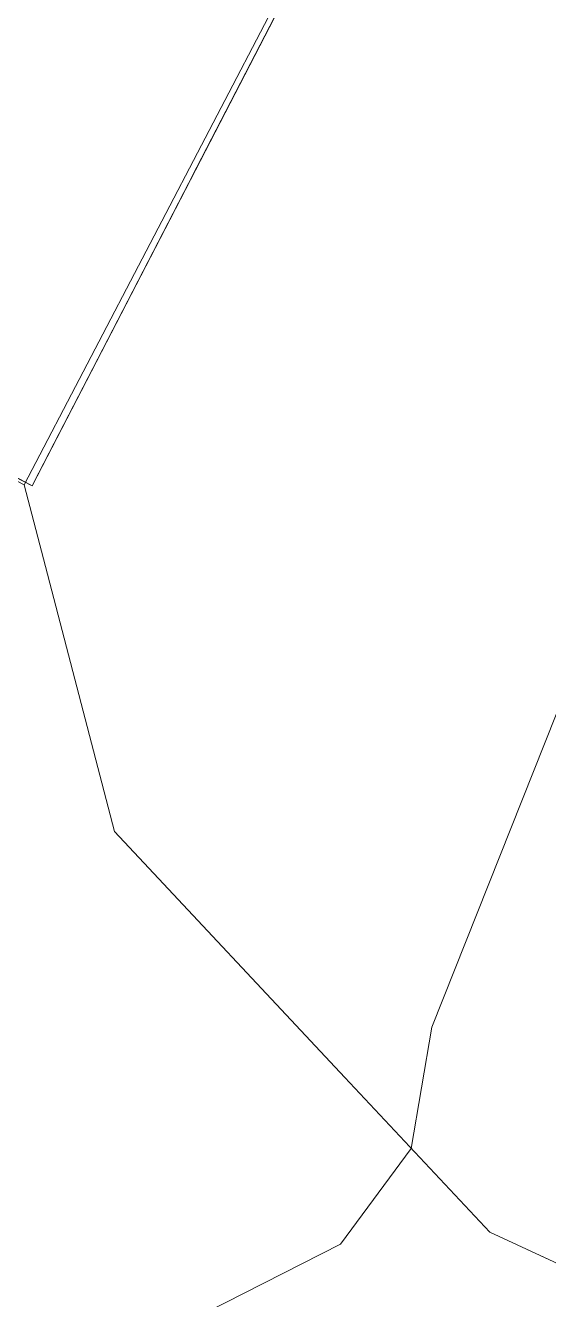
# Model space of a CAD drawing. Header units: metres. Extents: x -207 to 292, y -187 to 169.
# Drawn here: x -38.99 to -35.73, y -123.59 to -115.64 of the extents above; entities that cross this region are included whole.
import ezdxf

# ---------------------------------------------------------------- set-up
doc = ezdxf.new("R2010")
doc.units = ezdxf.units.M
for name, color, linetype, lineweight in [('C-BLDG-PADS', 7, 'Continuous', 9), ('C-TOPO', 7, 'Continuous', 9), ('C-TOPO-MAJR', 7, 'Continuous', 35), ('VEREDAS', 7, 'Continuous', 9)]:
    doc.layers.add(name, color=color, linetype=linetype, lineweight=lineweight)
doc.layers.add('PR10-ARQ-PL-001-Emplazamiento-C-1_dwg', color=7, linetype='Continuous', lineweight=9, true_color=0x767676)

# ---------------------------------------------------------------- blocks, each defined once
blk = doc.blocks.new('PR10-ARQ-PL-001-Emplazamiento-C-1_dwg-674643-PLANTA EMPLAZAMIENTO ACTUALIZADO')
at = {"layer": 'C-BLDG-PADS', "flags": 128}
blk.add_lwpolyline([(-41.5322, -117.1804), (-38.9499, -118.5159), (-35.8354, -112.4939), (-38.4178, -111.1584)], dxfattribs=at)
at = {"layer": 'C-TOPO', "flags": 128}
for points in [[(-36.1588, -113.1193), (-37.9528, -116.5881), (-37.9768, -116.6344), (-37.9813, -116.6431), (-38.0041, -116.6873), (-38.0916, -116.8564), (-38.7813, -118.1899), (-38.9393, -118.4956), (-38.9499, -118.5159), (-38.9919, -118.4941), (-39.0002, -118.5101), (-38.8671, -119.0205), (-38.4361, -120.673), (-36.9976, -122.2091), (-36.0937, -123.1743), (-32.2692, -124.945)], [(-38.4178, -111.1584), (-35.8354, -112.4939), (-38.9499, -118.5159), (-41.5322, -117.1804)], [(-36.1588, -113.1193), (-37.9528, -116.5881), (-37.9768, -116.6344), (-37.9813, -116.6431), (-38.0041, -116.6873), (-38.0916, -116.8564), (-38.7813, -118.1899), (-38.9393, -118.4956), (-38.9499, -118.5159), (-38.9919, -118.4941), (-38.9499, -118.5159), (-38.9393, -118.4956), (-38.7813, -118.1899), (-38.0916, -116.8564), (-38.0041, -116.6873), (-37.9813, -116.6431), (-37.9768, -116.6344), (-37.9528, -116.5881), (-36.1588, -113.1193)], [(-36.1588, -113.1193), (-37.9528, -116.5881), (-37.9768, -116.6344), (-37.9813, -116.6431), (-38.0041, -116.6873), (-38.0916, -116.8564), (-38.7813, -118.1899), (-38.9393, -118.4956), (-38.9499, -118.5159), (-38.9919, -118.4941), (-38.9499, -118.5159), (-38.9393, -118.4956), (-38.7813, -118.1899), (-38.0916, -116.8564), (-38.0041, -116.6873), (-37.9813, -116.6431), (-37.9768, -116.6344), (-37.9528, -116.5881), (-36.1588, -113.1193)], [(-41.5354, -117.1866), (-39.5779, -118.2085), (-39.0002, -118.5101), (-38.8671, -119.0205), (-38.4361, -120.673), (-36.9976, -122.2091), (-36.0937, -123.1743), (-32.2692, -124.945), (-31.4186, -127.5295), (-30.9869, -127.55), (-28.6845, -127.6589)]]:
    blk.add_lwpolyline(points, dxfattribs=at)
at = {"layer": 'C-TOPO-MAJR', "color": 1, "lineweight": 9, "true_color": 0xff0000, "flags": 128}
blk.add_lwpolyline([(-45.9407, -126.8058), (-45.0376, -126.6082), (-42.71, -125.7594), (-41.9559, -125.7551), (-37.026, -123.2481), (-36.5842, -122.6506), (-36.455, -121.8945), (-34.6203, -117.282), (-33.8417, -114.453), (-34.6754, -112.427), (-34.6812, -112.4129), (-34.8491, -112.357), (-35.0164, -112.2388), (-35.0007, -112.1665), (-35.1058, -112.0923), (-34.2151, -108.8244), (-35.0018, -107.6022), (-35.1025, -107.2422), (-36.1709, -106.7533), (-33.9792, -102.5775)], dxfattribs=at)
at = {"layer": 'VEREDAS', "flags": 128}
blk.add_lwpolyline([(-38.4488, -111.1303), (-35.8545, -112.4847), (-39.0002, -118.5101), (-41.5354, -117.1866)], dxfattribs=at)

msp = doc.modelspace()

# ---------------------------------------------------------------- linework, layer by layer
at = {"layer": 'C-BLDG-PADS'}
for p, q in [((-35.8354, -112.4939), (-38.9499, -118.5159)), ((-38.9499, -118.5159), (-41.5499, -117.1712))]:
    msp.add_line(p, q, dxfattribs=at)
at = {"layer": 'C-TOPO'}
for p, q in [((-38.9499, -118.5159), (-35.8354, -112.4939)), ((-36.1588, -113.1193), (-37.9528, -116.5881)), ((-36.1588, -113.1193), (-37.9528, -116.5881)), ((-36.1588, -113.1193), (-37.9528, -116.5881)), ((-37.9528, -116.5881), (-36.1588, -113.1193)), ((-37.9528, -116.5881), (-36.1588, -113.1193)), ((-37.9528, -116.5881), (-37.9768, -116.6344)), ((-37.9528, -116.5881), (-37.9768, -116.6344)), ((-37.9528, -116.5881), (-37.9768, -116.6344)), ((-37.9768, -116.6344), (-37.9528, -116.5881)), ((-37.9768, -116.6344), (-37.9528, -116.5881)), ((-38.0041, -116.6873), (-38.0916, -116.8564)), ((-38.0041, -116.6873), (-38.0916, -116.8564)), ((-38.0041, -116.6873), (-38.0916, -116.8564)), ((-38.0916, -116.8564), (-38.0041, -116.6873)), ((-38.0916, -116.8564), (-38.0041, -116.6873)), ((-37.9813, -116.6431), (-38.0041, -116.6873)), ((-37.9813, -116.6431), (-38.0041, -116.6873)), ((-37.9813, -116.6431), (-38.0041, -116.6873)), ((-38.0041, -116.6873), (-37.9813, -116.6431)), ((-38.0041, -116.6873), (-37.9813, -116.6431)), ((-37.9768, -116.6344), (-37.9813, -116.6431)), ((-37.9768, -116.6344), (-37.9813, -116.6431)), ((-37.9768, -116.6344), (-37.9813, -116.6431)), ((-37.9813, -116.6431), (-37.9768, -116.6344)), ((-37.9813, -116.6431), (-37.9768, -116.6344)), ((-38.0916, -116.8564), (-38.7813, -118.1899)), ((-38.0916, -116.8564), (-38.7813, -118.1899)), ((-38.0916, -116.8564), (-38.7813, -118.1899)), ((-38.7813, -118.1899), (-38.0916, -116.8564)), ((-38.7813, -118.1899), (-38.0916, -116.8564)), ((-41.5499, -117.1712), (-38.9499, -118.5159)), ((-38.9919, -118.4941), (-39.571, -118.1947)), ((-38.9919, -118.4941), (-39.571, -118.1947)), ((-38.9919, -118.4941), (-39.571, -118.1947)), ((-39.571, -118.1947), (-38.9919, -118.4941)), ((-39.571, -118.1947), (-38.9919, -118.4941)), ((-38.7813, -118.1899), (-38.9393, -118.4956)), ((-38.7813, -118.1899), (-38.9393, -118.4956)), ((-38.7813, -118.1899), (-38.9393, -118.4956)), ((-38.9393, -118.4956), (-38.7813, -118.1899)), ((-38.9393, -118.4956), (-38.7813, -118.1899)), ((-39.0002, -118.5101), (-38.9919, -118.4941)), ((-38.9919, -118.4941), (-39.0002, -118.5101)), ((-39.0002, -118.5101), (-38.8671, -119.0205)), ((-38.8671, -119.0205), (-39.0002, -118.5101)), ((-38.9499, -118.5159), (-38.9919, -118.4941)), ((-38.9499, -118.5159), (-38.9919, -118.4941)), ((-38.9499, -118.5159), (-38.9919, -118.4941)), ((-38.9919, -118.4941), (-38.9499, -118.5159)), ((-38.9919, -118.4941), (-38.9499, -118.5159)), ((-38.9393, -118.4956), (-38.9499, -118.5159)), ((-38.9393, -118.4956), (-38.9499, -118.5159)), ((-38.9393, -118.4956), (-38.9499, -118.5159)), ((-38.9499, -118.5159), (-38.9393, -118.4956)), ((-38.9499, -118.5159), (-38.9393, -118.4956)), ((-38.8671, -119.0205), (-38.4361, -120.673)), ((-38.4361, -120.673), (-38.8671, -119.0205)), ((-38.4361, -120.673), (-36.9976, -122.2091)), ((-36.9976, -122.2091), (-38.4361, -120.673)), ((-36.9976, -122.2091), (-36.0937, -123.1743)), ((-36.0937, -123.1743), (-36.9976, -122.2091)), ((-36.0937, -123.1743), (-32.2692, -124.945)), ((-32.2692, -124.945), (-36.0937, -123.1743))]:
    msp.add_line(p, q, dxfattribs=at)
at = {"layer": 'C-TOPO-MAJR', "color": 1, "lineweight": 9, "true_color": 0xff0000, "flags": 128}
for points in [[(-36.5842, -122.6506), (-36.455, -121.8945), (-34.6203, -117.282), (-33.8417, -114.453), (-34.6754, -112.427), (-34.6812, -112.4129), (-34.8491, -112.357), (-35.0164, -112.2388), (-35.0007, -112.1665), (-35.1058, -112.0923), (-34.2151, -108.8244), (-35.0018, -107.6022), (-35.1025, -107.2422), (-36.1709, -106.7533), (-33.9792, -102.5775), (-33.9331, -102.0664), (-33.8089, -101.7808), (-32.9178, -101.0667), (-32.7633, -100.9397), (-32.629, -100.949), (-31.7094, -99.2937), (-31.5676, -99.3879), (-30.9634, -98.6835), (-29.798, -99.271)], [(-52.2099, -130.584), (-51.7921, -130.6148), (-51.1326, -130.3824), (-50.4996, -130.3059), (-49.6208, -129.8083), (-48.4956, -129.562), (-46.162, -127.0446), (-45.9407, -126.8058), (-45.0376, -126.6082), (-42.71, -125.7594), (-41.9559, -125.7551), (-37.026, -123.2481), (-36.5842, -122.6506)]]:
    msp.add_lwpolyline(points, dxfattribs=at)

# ---------------------------------------------------------------- block references
at = {"layer": 'PR10-ARQ-PL-001-Emplazamiento-C-1_dwg', "color": 7}
msp.add_blockref('PR10-ARQ-PL-001-Emplazamiento-C-1_dwg-674643-PLANTA EMPLAZAMIENTO ACTUALIZADO', (0, 0), dxfattribs=at)

doc.saveas('drawing.dxf')
